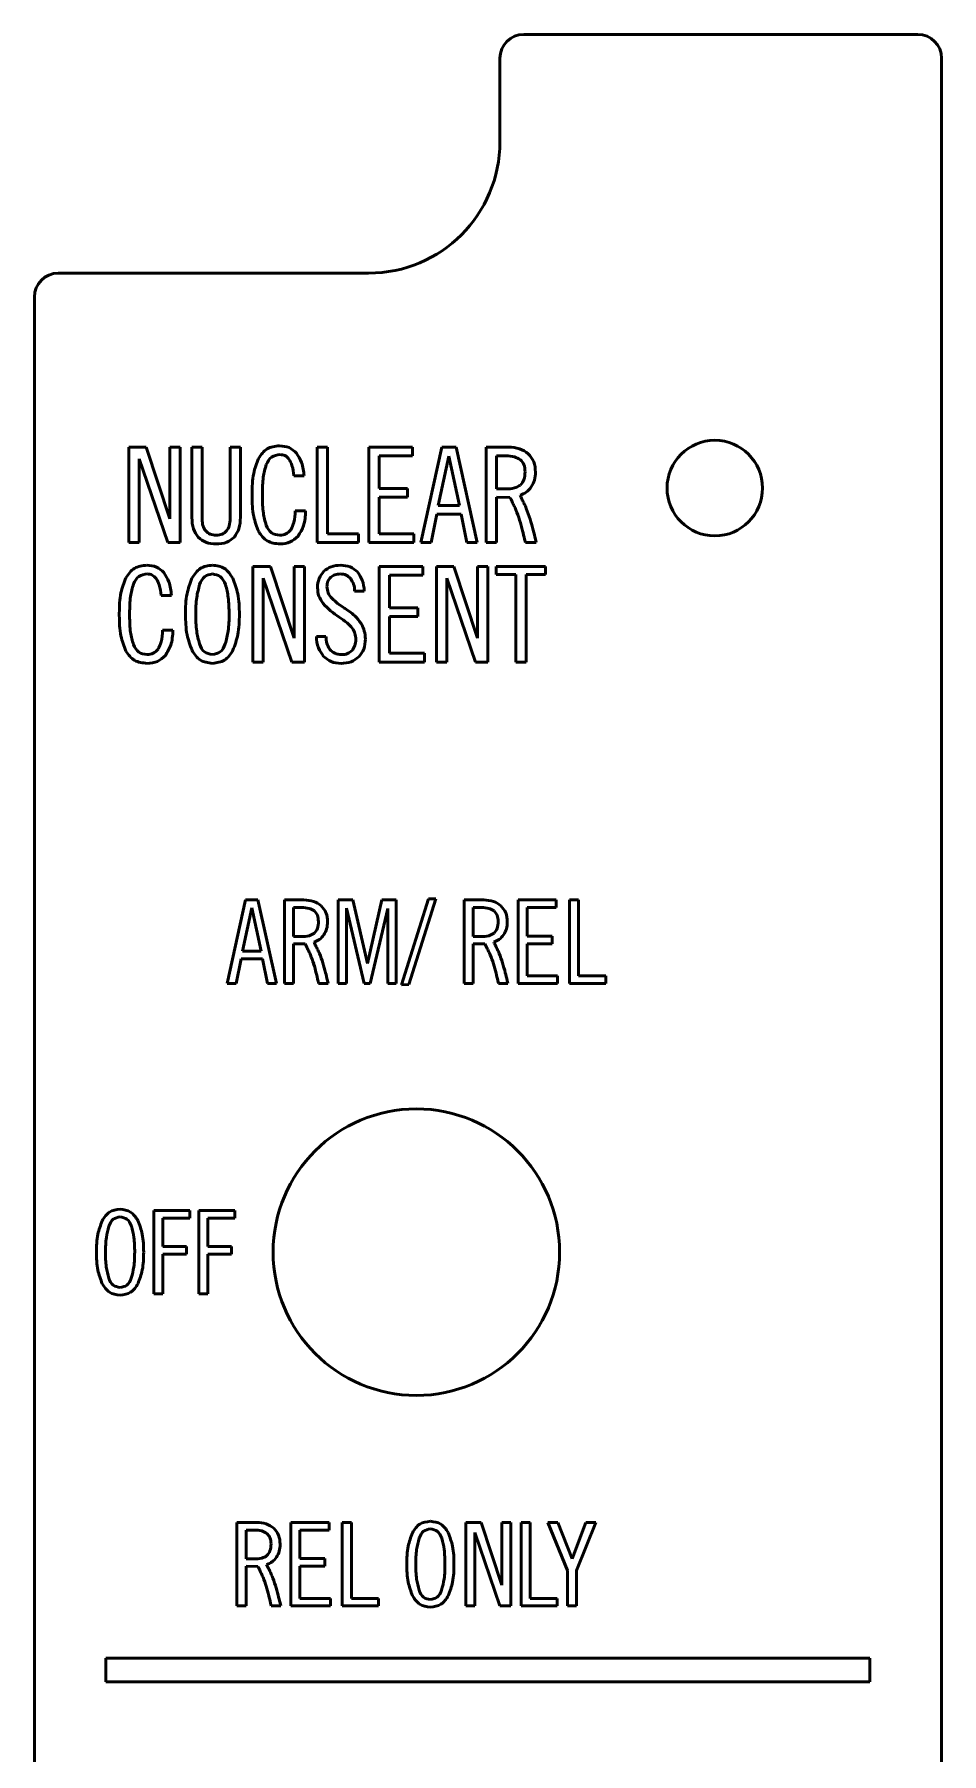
# Model space of a CAD drawing. Header units: millimetres. Extents: x 186 to 224, y 91 to 235.
# Drawn here: x 186.2 to 224.2, y 163.1 to 235.1 of the extents above; entities that cross this region are included whole.
import ezdxf

# ---------------------------------------------------------------- set-up
doc = ezdxf.new("R2010")
doc.units = ezdxf.units.MM
doc.header["$LTSCALE"] = 0.75
doc.layers.add('Visible', color=7, linetype='Continuous', lineweight=50)

msp = doc.modelspace()

# ---------------------------------------------------------------- linework, layer by layer
at = {"layer": 'Visible', "extrusion": (-1e-16, -1, 0)}
for p, q in [((223.171, 235.126), (206.671, 235.126)), ((205.671, 234.126), (205.671, 230.626)), ((224.171, 102.126), (224.171, 234.126)), ((200.171, 225.126), (187.171, 225.126)), ((186.171, 224.126), (186.171, 92.126)), ((190.125, 213.84), (190.125, 217.84)), ((190.125, 217.84), (190.857, 217.84)), ((190.857, 217.84), (191.848, 214.843)), ((191.848, 217.84), (192.281, 217.84)), ((191.848, 214.843), (191.848, 217.84)), ((192.281, 217.84), (192.281, 213.84)), ((192.768, 214.887), (192.768, 217.84)), ((192.768, 217.84), (193.2, 217.84)), ((193.2, 217.84), (193.2, 214.821)), ((194.369, 217.84), (194.801, 217.84)), ((194.369, 214.843), (194.369, 217.84)), ((194.801, 217.84), (194.801, 214.898)), ((198.02, 213.84), (198.02, 217.84)), ((198.02, 217.84), (198.452, 217.84)), ((198.452, 217.84), (198.452, 214.206)), ((200.175, 213.84), (200.175, 217.84)), ((200.175, 217.84), (202.004, 217.84)), ((202.004, 217.474), (200.607, 217.474)), ((200.607, 217.474), (200.607, 216.112)), ((202.004, 217.84), (202.004, 217.474)), ((202.353, 213.84), (203.234, 217.84)), ((203.533, 217.458), (203.084, 215.391)), ((203.234, 217.84), (203.832, 217.84)), ((203.981, 215.391), (203.533, 217.458)), ((203.832, 217.84), (204.718, 213.84)), ((205.095, 213.84), (205.095, 217.84)), ((205.095, 217.84), (206.031, 217.84)), ((205.527, 217.474), (205.527, 216.089)), ((205.926, 217.474), (205.527, 217.474)), ((191.754, 213.84), (190.558, 217.353)), ((190.558, 217.353), (190.558, 213.84)), ((197.472, 216.632), (197.04, 216.632)), ((200.607, 216.112), (201.804, 216.112)), ((201.804, 216.112), (201.804, 215.746)), ((205.527, 216.089), (205.904, 216.089)), ((195.289, 215.79), (195.289, 215.89)), ((195.721, 215.89), (195.721, 215.757)), ((201.804, 215.746), (200.607, 215.746)), ((200.607, 215.746), (200.607, 214.206)), ((203.084, 215.391), (203.981, 215.391)), ((206.092, 215.735), (205.527, 215.74)), ((205.527, 215.74), (205.527, 213.84)), ((206.12, 215.682), (206.092, 215.735)), ((206.513, 215.824), (206.541, 215.768)), ((197.095, 215.17), (197.533, 215.17)), ((203.023, 215.026), (202.785, 213.84)), ((204.042, 215.026), (203.023, 215.026)), ((204.281, 213.84), (204.042, 215.026)), ((190.558, 213.84), (190.125, 213.84)), ((192.281, 213.84), (191.754, 213.84)), ((199.754, 213.84), (198.02, 213.84)), ((198.452, 214.206), (199.754, 214.206)), ((199.754, 214.206), (199.754, 213.84)), ((202.07, 213.84), (200.175, 213.84)), ((200.607, 214.206), (202.07, 214.206)), ((202.07, 214.206), (202.07, 213.84)), ((202.785, 213.84), (202.353, 213.84)), ((204.718, 213.84), (204.281, 213.84)), ((205.527, 213.84), (205.095, 213.84)), ((206.735, 213.84), (206.704, 213.981)), ((207.189, 213.84), (206.735, 213.84)), ((207.156, 213.99), (207.189, 213.84)), ((195.325, 208.84), (195.325, 212.84)), ((195.325, 212.84), (196.056, 212.84)), ((196.056, 212.84), (197.048, 209.843)), ((197.048, 212.84), (197.48, 212.84)), ((197.048, 209.843), (197.048, 212.84)), ((197.48, 212.84), (197.48, 208.84)), ((200.61, 208.84), (200.61, 212.84)), ((200.61, 212.84), (202.439, 212.84)), ((202.439, 212.474), (201.042, 212.474)), ((201.042, 212.474), (201.042, 211.112)), ((202.439, 212.84), (202.439, 212.474)), ((203.015, 208.84), (203.015, 212.84)), ((203.015, 212.84), (203.746, 212.84)), ((203.746, 212.84), (204.738, 209.843)), ((204.738, 212.84), (205.17, 212.84)), ((204.738, 209.843), (204.738, 212.84)), ((205.17, 212.84), (205.17, 208.84)), ((205.519, 212.84), (207.585, 212.84)), ((205.519, 212.502), (205.519, 212.84)), ((206.333, 212.502), (205.519, 212.502)), ((206.333, 208.84), (206.333, 212.502)), ((207.585, 212.502), (206.765, 212.502)), ((206.765, 212.502), (206.765, 208.84)), ((207.585, 212.84), (207.585, 212.502)), ((196.954, 208.84), (195.757, 212.353)), ((195.757, 212.353), (195.757, 208.84)), ((199.99, 211.81), (199.585, 211.81)), ((204.643, 208.84), (203.447, 212.353)), ((203.447, 212.353), (203.447, 208.84)), ((191.912, 211.632), (191.48, 211.632)), ((201.042, 211.112), (202.239, 211.112)), ((202.239, 211.112), (202.239, 210.746)), ((189.729, 210.79), (189.729, 210.89)), ((190.161, 210.89), (190.161, 210.757)), ((202.239, 210.746), (201.042, 210.746)), ((201.042, 210.746), (201.042, 209.206)), ((191.535, 210.17), (191.973, 210.17)), ((197.984, 209.915), (198.383, 209.915)), ((195.757, 208.84), (195.325, 208.84)), ((197.48, 208.84), (196.954, 208.84)), ((202.505, 208.84), (200.61, 208.84)), ((201.042, 209.206), (202.505, 209.206)), ((202.505, 209.206), (202.505, 208.84)), ((203.447, 208.84), (203.015, 208.84)), ((205.17, 208.84), (204.643, 208.84)), ((206.765, 208.84), (206.333, 208.84)), ((194.243, 195.376), (195.014, 198.876)), ((195.014, 198.876), (195.537, 198.876)), ((195.537, 198.876), (196.313, 195.376)), ((196.642, 195.376), (196.642, 198.876)), ((196.642, 198.876), (197.462, 198.876)), ((198.902, 195.376), (198.902, 198.876)), ((198.902, 198.876), (199.503, 198.876)), ((199.503, 198.876), (200.118, 196.209)), ((200.118, 196.209), (200.719, 198.876)), ((200.719, 198.876), (201.32, 198.876)), ((201.32, 198.876), (201.32, 195.376)), ((201.543, 195.327), (202.673, 198.924)), ((202.988, 198.929), (201.859, 195.332)), ((202.673, 198.924), (202.988, 198.929)), ((204.171, 195.376), (204.171, 198.876)), ((204.171, 198.876), (204.99, 198.876)), ((206.43, 195.376), (206.43, 198.876)), ((206.43, 198.876), (208.03, 198.876)), ((208.03, 198.876), (208.03, 198.556)), ((208.582, 195.376), (208.582, 198.876)), ((208.582, 198.876), (208.96, 198.876)), ((208.96, 198.876), (208.96, 195.696)), ((195.275, 198.541), (194.883, 196.733)), ((195.668, 196.733), (195.275, 198.541)), ((197.021, 198.556), (197.021, 197.344)), ((197.37, 198.556), (197.021, 198.556)), ((199.987, 195.376), (199.251, 198.527)), ((199.251, 198.527), (199.251, 195.376)), ((200.971, 198.522), (200.235, 195.376)), ((200.971, 195.376), (200.971, 198.522)), ((204.549, 198.556), (204.549, 197.344)), ((204.898, 198.556), (204.549, 198.556)), ((208.03, 198.556), (206.808, 198.556)), ((206.808, 198.556), (206.808, 197.363)), ((197.021, 197.344), (197.35, 197.344)), ((204.549, 197.344), (204.879, 197.344)), ((206.808, 197.363), (207.855, 197.363)), ((207.855, 197.363), (207.855, 197.043)), ((194.883, 196.733), (195.668, 196.733)), ((197.515, 197.033), (197.021, 197.038)), ((197.021, 197.038), (197.021, 195.376)), ((197.539, 196.987), (197.515, 197.033)), ((197.883, 197.111), (197.908, 197.063)), ((205.043, 197.033), (204.549, 197.038)), ((204.549, 197.038), (204.549, 195.376)), ((205.068, 196.987), (205.043, 197.033)), ((205.412, 197.111), (205.436, 197.063)), ((207.855, 197.043), (206.808, 197.043)), ((206.808, 197.043), (206.808, 195.696)), ((194.829, 196.413), (194.621, 195.376)), ((195.721, 196.413), (194.829, 196.413)), ((195.93, 195.376), (195.721, 196.413)), ((194.621, 195.376), (194.243, 195.376)), ((196.313, 195.376), (195.93, 195.376)), ((197.021, 195.376), (196.642, 195.376)), ((198.077, 195.376), (198.051, 195.499)), ((198.475, 195.376), (198.077, 195.376)), ((198.446, 195.506), (198.475, 195.376)), ((199.251, 195.376), (198.902, 195.376)), ((200.235, 195.376), (199.987, 195.376)), ((201.32, 195.376), (200.971, 195.376)), ((201.859, 195.332), (201.543, 195.327)), ((204.549, 195.376), (204.171, 195.376)), ((205.606, 195.376), (205.579, 195.499)), ((206.003, 195.376), (205.606, 195.376)), ((205.974, 195.506), (206.003, 195.376)), ((208.088, 195.376), (206.43, 195.376)), ((206.808, 195.696), (208.088, 195.696)), ((208.088, 195.696), (208.088, 195.376)), ((210.1, 195.376), (208.582, 195.376)), ((208.96, 195.696), (210.1, 195.696)), ((210.1, 195.696), (210.1, 195.376)), ((191.177, 185.876), (192.684, 185.876)), ((191.177, 182.376), (191.177, 185.876)), ((192.684, 185.876), (192.684, 185.556)), ((193.063, 185.876), (194.57, 185.876)), ((193.063, 182.376), (193.063, 185.876)), ((194.57, 185.876), (194.57, 185.556)), ((192.684, 185.556), (191.555, 185.556)), ((191.555, 185.556), (191.555, 184.363)), ((194.57, 185.556), (193.441, 185.556)), ((193.441, 185.556), (193.441, 184.363)), ((191.555, 184.363), (192.539, 184.363)), ((192.539, 184.363), (192.544, 184.043)), ((193.441, 184.363), (194.425, 184.363)), ((194.425, 184.363), (194.43, 184.043)), ((192.544, 184.043), (191.555, 184.043)), ((191.555, 184.043), (191.555, 182.376)), ((194.43, 184.043), (193.441, 184.043)), ((193.441, 184.043), (193.441, 182.376)), ((191.555, 182.376), (191.177, 182.376)), ((193.441, 182.376), (193.063, 182.376)), ((194.657, 169.308), (194.657, 172.808)), ((194.657, 172.808), (195.477, 172.808)), ((196.916, 169.308), (196.916, 172.808)), ((196.916, 172.808), (198.516, 172.808)), ((198.516, 172.808), (198.516, 172.488)), ((199.069, 169.308), (199.069, 172.808)), ((199.069, 172.808), (199.447, 172.808)), ((199.447, 172.808), (199.447, 169.628)), ((204.241, 169.308), (204.241, 172.808)), ((204.241, 172.808), (204.881, 172.808)), ((204.881, 172.808), (205.749, 170.185)), ((205.749, 172.808), (206.127, 172.808)), ((205.749, 170.185), (205.749, 172.808)), ((206.127, 172.808), (206.127, 169.308)), ((206.554, 169.308), (206.554, 172.808)), ((206.554, 172.808), (206.932, 172.808)), ((206.932, 172.808), (206.932, 169.628)), ((208.497, 170.791), (207.678, 172.808)), ((207.678, 172.808), (208.09, 172.808)), ((208.09, 172.808), (208.691, 171.276)), ((208.691, 171.276), (209.273, 172.808)), ((209.685, 172.808), (208.876, 170.791)), ((209.273, 172.808), (209.685, 172.808)), ((195.036, 172.488), (195.036, 171.276)), ((195.385, 172.488), (195.036, 172.488)), ((198.516, 172.488), (197.295, 172.488)), ((197.295, 172.488), (197.295, 171.296)), ((205.666, 169.308), (204.619, 172.381)), ((204.619, 172.381), (204.619, 169.308)), ((195.036, 171.276), (195.365, 171.276)), ((195.53, 170.966), (195.036, 170.971)), ((195.036, 170.971), (195.036, 169.308)), ((195.554, 170.92), (195.53, 170.966)), ((195.898, 171.043), (195.923, 170.995)), ((197.295, 171.296), (198.342, 171.296)), ((198.342, 170.976), (197.295, 170.976)), ((197.295, 170.976), (197.295, 169.628)), ((198.342, 171.296), (198.342, 170.976)), ((208.497, 169.308), (208.497, 170.791)), ((208.876, 170.791), (208.876, 169.308)), ((195.036, 169.308), (194.657, 169.308)), ((196.092, 169.308), (196.066, 169.432)), ((196.49, 169.308), (196.092, 169.308)), ((196.461, 169.439), (196.49, 169.308)), ((198.574, 169.308), (196.916, 169.308)), ((197.295, 169.628), (198.574, 169.628)), ((198.574, 169.628), (198.574, 169.308)), ((200.586, 169.308), (199.069, 169.308)), ((199.447, 169.628), (200.586, 169.628)), ((200.586, 169.628), (200.586, 169.308)), ((204.619, 169.308), (204.241, 169.308)), ((206.127, 169.308), (205.666, 169.308)), ((208.071, 169.308), (206.554, 169.308)), ((206.932, 169.628), (208.071, 169.628)), ((208.071, 169.628), (208.071, 169.308)), ((208.876, 169.308), (208.497, 169.308)), ((189.171, 166.126), (189.171, 167.126)), ((189.171, 167.126), (221.171, 167.126)), ((221.171, 167.126), (221.171, 166.126)), ((221.171, 166.126), (189.171, 166.126))]:
    msp.add_line(p, q, dxfattribs=at)
at = {"layer": 'Visible', "extrusion": (0, 0, -1)}
for centre, radius in [((-214.671, 216.126), 2), ((-202.171, 184.126), 6)]:
    msp.add_circle(centre, radius, dxfattribs=at)
for centre, radius, start, end in [((-206.671, 234.126), 1, 0, 90), ((-223.171, 234.126), 1, 90, 180), ((-200.171, 230.626), 5.5, 180, 270), ((-187.171, 224.126), 1, 0, 90)]:
    msp.add_arc(centre, radius, start, end, dxfattribs=at)
at = {"layer": 'Visible'}
for centre, radius, start, end in [((203.473, 214.306), 2.983, 24.68352, 27.46771), ((216.37, 220.291), 11.235, 204.94924, 205.9034), ((202.652, 213.623), 4.018, 23.33011, 25.98171), ((196.589, 210.81), 11.119, 25.70635, 26.4852), ((204.207, 214.238), 2.769, 22.00383, 26.08478), ((202.523, 213.599), 4.146, 16.57278, 22.92144), ((197.296, 211.985), 9.617, 14.13635, 16.91153), ((202.011, 213.317), 5.149, 17.04585, 22.35154), ((198.245, 212.105), 9.105, 14.32443, 17.3871), ((195.513, 211.523), 11.459, 12.38712, 14.19471), ((194.158, 211.057), 13.324, 12.71376, 14.34328), ((191.588, 211.239), 2.718, 6.50117, 18.05303), ((188.623, 210.881), 5.704, 359.58747, 6.69752), ((200.512, 213.253), 2.979, 221.09838, 238.09007), ((200.463, 213.299), 2.559, 224.50891, 238.48982), ((197.175, 208), 3.244, 49.78016, 57.09372), ((198.369, 209.394), 1.409, 37.57375, 50.26452), ((195.223, 195.783), 2.611, 24.68353, 27.4673), ((206.49, 201.011), 9.81, 204.94874, 205.90492), ((194.504, 195.185), 3.516, 23.33042, 25.98146), ((194.393, 195.165), 3.627, 16.5721, 22.92157), ((189.173, 192.711), 9.759, 25.70713, 26.48361), ((195.864, 195.723), 2.424, 22.00455, 26.08398), ((193.944, 194.918), 4.505, 17.04578, 22.35146), ((202.752, 195.784), 2.61, 24.68379, 27.46825), ((214.014, 201.01), 9.806, 204.94845, 205.90502), ((202.032, 195.185), 3.517, 23.33038, 25.98074), ((201.921, 195.165), 3.627, 16.57226, 22.92141), ((196.712, 192.716), 9.747, 25.70666, 26.48407), ((203.392, 195.723), 2.424, 22.00499, 26.08336), ((201.473, 194.918), 4.505, 17.04556, 22.35153), ((189.82, 193.752), 8.413, 14.13628, 16.91194), ((190.65, 193.858), 7.966, 14.32424, 17.38736), ((197.351, 193.753), 8.41, 14.13602, 16.91277), ((198.18, 193.858), 7.964, 14.32393, 17.38767), ((188.258, 193.348), 10.026, 12.38698, 14.19459), ((187.087, 192.944), 11.644, 12.71255, 14.34408), ((195.785, 193.348), 10.028, 12.38682, 14.19413), ((194.621, 192.945), 11.639, 12.71215, 14.34448), ((187.975, 184.474), 2.379, 6.50125, 18.05295), ((185.381, 184.162), 4.991, 359.58753, 6.69747), ((200.971, 171.407), 2.379, 6.50126, 18.05294), ((198.377, 171.094), 4.991, 359.58753, 6.69746), ((193.238, 169.716), 2.61, 24.6832, 27.4674), ((204.505, 174.944), 9.81, 204.94884, 205.905), ((192.519, 169.118), 3.517, 23.33046, 25.98133), ((187.183, 166.641), 9.764, 25.70745, 26.48351), ((193.879, 169.655), 2.424, 22.00445, 26.08392), ((192.407, 169.098), 3.627, 16.5721, 22.92157), ((187.835, 167.685), 8.413, 14.13628, 16.91194), ((191.959, 168.85), 4.506, 17.04595, 22.35135), ((188.665, 167.79), 7.966, 14.32424, 17.38736), ((186.275, 167.281), 10.023, 12.38676, 14.19484), ((185.102, 166.876), 11.644, 12.71255, 14.34408)]:
    msp.add_arc(centre, radius, start, end, dxfattribs=at)
for points, knots in [([(195.56, 217.369), (195.667, 217.523), (195.881, 217.831), (196.254, 217.874), (196.441, 217.896)], [-0.107187, -0.107187, -0.107187, -0.107187, -0.0538484, 0, 0, 0, 0]), ([(196.463, 217.53), (196.332, 217.511), (196.065, 217.473), (195.944, 217.232), (195.882, 217.109)], [-0.07604363, -0.07604363, -0.07604363, -0.07604363, -0.03865854, 0, 0, 0, 0]), ([(196.441, 217.896), (196.58, 217.884), (196.852, 217.862), (197.053, 217.68), (197.15, 217.591)], [-0.07914338, -0.07914338, -0.07914338, -0.07914338, -0.03853329, 0, 0, 0, 0]), ([(196.835, 217.342), (196.782, 217.396), (196.68, 217.503), (196.534, 217.521), (196.463, 217.53)], [-0.04275945, -0.04275945, -0.04275945, -0.04275945, -0.02062785, 0, 0, 0, 0]), ([(197.15, 217.591), (197.231, 217.464), (197.416, 217.172), (197.451, 216.827), (197.472, 216.632)], [-0.1022935, -0.1022935, -0.1022935, -0.1022935, -0.0576692, 0, 0, 0, 0]), ([(206.53, 217.314), (206.447, 217.361), (206.261, 217.466), (206.046, 217.471), (205.926, 217.474)], [-0.06333582, -0.06333582, -0.06333582, -0.06333582, -0.03527102, 0, 0, 0, 0]), ([(206.031, 217.84), (206.191, 217.832), (206.493, 217.815), (206.74, 217.644), (206.857, 217.563)], [-0.08860734, -0.08860734, -0.08860734, -0.08860734, -0.04169439, 0, 0, 0, 0]), ([(206.857, 217.563), (206.946, 217.457), (207.132, 217.235), (207.151, 216.945), (207.161, 216.793)], [-0.084742, -0.084742, -0.084742, -0.084742, -0.04428886, 0, 0, 0, 0]), ([(195.289, 215.89), (195.293, 216.177), (195.301, 216.686), (195.482, 217.161), (195.56, 217.369)], [-0.1514006, -0.1514006, -0.1514006, -0.1514006, -0.0662267, 0, 0, 0, 0]), ([(195.882, 217.109), (195.835, 216.936), (195.727, 216.538), (195.723, 216.124), (195.721, 215.89)], [-0.123375, -0.123375, -0.123375, -0.123375, -0.0699216, 0, 0, 0, 0]), ([(197.04, 216.632), (197.024, 216.782), (196.998, 217.031), (196.882, 217.253), (196.835, 217.342)], [-0.0744037, -0.0744037, -0.0744037, -0.0744037, -0.02993004, 0, 0, 0, 0]), ([(206.724, 216.81), (206.719, 216.914), (206.71, 217.104), (206.586, 217.248), (206.53, 217.314)], [-0.05541698, -0.05541698, -0.05541698, -0.05541698, -0.02524661, 0, 0, 0, 0]), ([(206.53, 216.25), (206.586, 216.321), (206.715, 216.484), (206.72, 216.693), (206.724, 216.81)], [-0.06062614, -0.06062614, -0.06062614, -0.06062614, -0.03400384, 0, 0, 0, 0]), ([(207.161, 216.793), (207.155, 216.679), (207.143, 216.458), (207.036, 216.265), (206.984, 216.173)], [-0.06528771, -0.06528771, -0.06528771, -0.06528771, -0.03147793, 0, 0, 0, 0]), ([(205.904, 216.089), (206.031, 216.091), (206.254, 216.095), (206.447, 216.203), (206.53, 216.25)], [-0.06553835, -0.06553835, -0.06553835, -0.06553835, -0.0280648, 0, 0, 0, 0]), ([(206.984, 216.173), (206.92, 216.093), (206.792, 215.937), (206.605, 215.861), (206.513, 215.824)], [-0.05946838, -0.05946838, -0.05946838, -0.05946838, -0.02929803, 0, 0, 0, 0]), ([(195.566, 214.3), (195.485, 214.51), (195.302, 214.988), (195.294, 215.502), (195.289, 215.79)], [-0.1526193, -0.1526193, -0.1526193, -0.1526193, -0.0857372, 0, 0, 0, 0]), ([(195.721, 215.757), (195.723, 215.529), (195.728, 215.127), (195.835, 214.739), (195.882, 214.571)], [-0.1200908, -0.1200908, -0.1200908, -0.1200908, -0.052105, 0, 0, 0, 0]), ([(206.607, 215.632), (206.621, 215.604), (206.65, 215.545), (206.678, 215.486), (206.693, 215.455)], [-0.01969873, -0.01969873, -0.01969873, -0.01969873, -0.0103139, 0, 0, 0, 0]), ([(193.034, 214.067), (192.957, 214.179), (192.787, 214.424), (192.775, 214.724), (192.768, 214.887)], [-0.08779205, -0.08779205, -0.08779205, -0.08779205, -0.04783267, 0, 0, 0, 0]), ([(193.2, 214.821), (193.204, 214.723), (193.21, 214.545), (193.306, 214.395), (193.35, 214.328)], [-0.05237177, -0.05237177, -0.05237177, -0.05237177, -0.02373318, 0, 0, 0, 0]), ([(194.22, 214.328), (194.263, 214.399), (194.359, 214.557), (194.366, 214.742), (194.369, 214.843)], [-0.05445261, -0.05445261, -0.05445261, -0.05445261, -0.02973745, 0, 0, 0, 0]), ([(194.801, 214.898), (194.795, 214.735), (194.784, 214.436), (194.621, 214.186), (194.547, 214.073)], [-0.08784768, -0.08784768, -0.08784768, -0.08784768, -0.03991543, 0, 0, 0, 0]), ([(195.882, 214.571), (195.942, 214.449), (196.061, 214.209), (196.324, 214.17), (196.452, 214.15)], [-0.07508786, -0.07508786, -0.07508786, -0.07508786, -0.03658845, 0, 0, 0, 0]), ([(196.912, 214.378), (196.963, 214.479), (197.086, 214.727), (197.092, 215.005), (197.095, 215.17)], [-0.08218121, -0.08218121, -0.08218121, -0.08218121, -0.04860886, 0, 0, 0, 0]), ([(197.533, 215.17), (197.521, 214.954), (197.501, 214.575), (197.302, 214.255), (197.217, 214.117)], [-0.1114526, -0.1114526, -0.1114526, -0.1114526, -0.0478906, 0, 0, 0, 0]), ([(193.788, 213.785), (193.635, 213.792), (193.353, 213.807), (193.135, 213.985), (193.034, 214.067)], [-0.08236386, -0.08236386, -0.08236386, -0.08236386, -0.03803017, 0, 0, 0, 0]), ([(193.35, 214.328), (193.408, 214.276), (193.533, 214.166), (193.699, 214.156), (193.788, 214.15)], [-0.04844933, -0.04844933, -0.04844933, -0.04844933, -0.02573087, 0, 0, 0, 0]), ([(193.788, 214.15), (193.876, 214.156), (194.041, 214.165), (194.163, 214.276), (194.22, 214.328)], [-0.04797731, -0.04797731, -0.04797731, -0.04797731, -0.02238288, 0, 0, 0, 0]), ([(194.547, 214.073), (194.446, 213.989), (194.227, 213.807), (193.941, 213.793), (193.788, 213.785)], [-0.08314364, -0.08314364, -0.08314364, -0.08314364, -0.044766, 0, 0, 0, 0]), ([(196.463, 213.785), (196.271, 213.804), (195.893, 213.842), (195.673, 214.15), (195.566, 214.3)], [-0.1080827, -0.1080827, -0.1080827, -0.1080827, -0.052821, 0, 0, 0, 0]), ([(196.452, 214.15), (196.542, 214.16), (196.723, 214.18), (196.849, 214.311), (196.912, 214.378)], [-0.05279231, -0.05279231, -0.05279231, -0.05279231, -0.02654727, 0, 0, 0, 0]), ([(197.217, 214.117), (197.111, 214.02), (196.898, 213.824), (196.609, 213.798), (196.463, 213.785)], [-0.08441901, -0.08441901, -0.08441901, -0.08441901, -0.04264575, 0, 0, 0, 0]), ([(190.001, 212.369), (190.107, 212.523), (190.321, 212.831), (190.694, 212.874), (190.882, 212.896)], [-0.107187, -0.107187, -0.107187, -0.107187, -0.0538484, 0, 0, 0, 0]), ([(190.904, 212.53), (190.773, 212.511), (190.506, 212.473), (190.384, 212.232), (190.322, 212.109)], [-0.07604363, -0.07604363, -0.07604363, -0.07604363, -0.03865854, 0, 0, 0, 0]), ([(190.882, 212.896), (191.021, 212.884), (191.292, 212.862), (191.493, 212.68), (191.591, 212.591)], [-0.07914336, -0.07914336, -0.07914336, -0.07914336, -0.03853329, 0, 0, 0, 0]), ([(191.275, 212.342), (191.222, 212.396), (191.12, 212.503), (190.974, 212.521), (190.904, 212.53)], [-0.04275947, -0.04275947, -0.04275947, -0.04275947, -0.02062783, 0, 0, 0, 0]), ([(191.591, 212.591), (191.671, 212.464), (191.856, 212.172), (191.892, 211.827), (191.912, 211.632)], [-0.1022935, -0.1022935, -0.1022935, -0.1022935, -0.0576692, 0, 0, 0, 0]), ([(192.771, 212.347), (192.873, 212.507), (193.075, 212.823), (193.446, 212.872), (193.63, 212.896)], [-0.1066855, -0.1066855, -0.1066855, -0.1066855, -0.052648, 0, 0, 0, 0]), ([(193.63, 212.53), (193.51, 212.506), (193.253, 212.456), (193.148, 212.212), (193.092, 212.081)], [-0.07419985, -0.07419985, -0.07419985, -0.07419985, -0.03977215, 0, 0, 0, 0]), ([(193.63, 212.896), (193.81, 212.871), (194.177, 212.822), (194.38, 212.511), (194.483, 212.353)], [-0.1057557, -0.1057557, -0.1057557, -0.1057557, -0.0538124, 0, 0, 0, 0]), ([(194.173, 212.081), (194.115, 212.212), (194.008, 212.455), (193.749, 212.506), (193.63, 212.53)], [-0.07455377, -0.07455377, -0.07455377, -0.07455377, -0.03455869, 0, 0, 0, 0]), ([(198.029, 211.954), (198.038, 212.087), (198.056, 212.345), (198.218, 212.544), (198.296, 212.641)], [-0.07534739, -0.07534739, -0.07534739, -0.07534739, -0.03626536, 0, 0, 0, 0]), ([(198.296, 212.641), (198.394, 212.715), (198.603, 212.873), (198.865, 212.888), (199.004, 212.896)], [-0.0767046, -0.0767046, -0.0767046, -0.0767046, -0.04062138, 0, 0, 0, 0]), ([(198.987, 212.53), (198.909, 212.525), (198.761, 212.517), (198.64, 212.432), (198.583, 212.391)], [-0.04350746, -0.04350746, -0.04350746, -0.04350746, -0.02066725, 0, 0, 0, 0]), ([(199.419, 212.33), (199.36, 212.389), (199.24, 212.507), (199.072, 212.522), (198.987, 212.53)], [-0.04893497, -0.04893497, -0.04893497, -0.04893497, -0.02488147, 0, 0, 0, 0]), ([(199.004, 212.896), (199.14, 212.886), (199.404, 212.866), (199.605, 212.695), (199.702, 212.613)], [-0.07707958, -0.07707958, -0.07707958, -0.07707958, -0.03711517, 0, 0, 0, 0]), ([(199.702, 212.613), (199.78, 212.5), (199.948, 212.259), (199.975, 211.966), (199.99, 211.81)], [-0.08664384, -0.08664384, -0.08664384, -0.08664384, -0.04604698, 0, 0, 0, 0]), ([(189.729, 210.89), (189.734, 211.177), (189.742, 211.686), (189.922, 212.161), (190.001, 212.369)], [-0.1514006, -0.1514006, -0.1514006, -0.1514006, -0.0662267, 0, 0, 0, 0]), ([(190.322, 212.109), (190.276, 211.936), (190.168, 211.538), (190.164, 211.124), (190.161, 210.89)], [-0.123375, -0.123375, -0.123375, -0.123375, -0.0699216, 0, 0, 0, 0]), ([(191.48, 211.632), (191.465, 211.782), (191.439, 212.031), (191.322, 212.253), (191.275, 212.342)], [-0.0744037, -0.0744037, -0.0744037, -0.0744037, -0.02993004, 0, 0, 0, 0]), ([(192.499, 210.84), (192.504, 211.131), (192.512, 211.649), (192.692, 212.134), (192.771, 212.347)], [-0.1540946, -0.1540946, -0.1540946, -0.1540946, -0.0676781, 0, 0, 0, 0]), ([(193.092, 212.081), (193.046, 211.903), (192.939, 211.497), (192.934, 211.076), (192.932, 210.84)], [-0.1255487, -0.1255487, -0.1255487, -0.1255487, -0.0704747, 0, 0, 0, 0]), ([(194.483, 212.353), (194.563, 212.136), (194.745, 211.65), (194.754, 211.129), (194.76, 210.84)], [-0.1547411, -0.1547411, -0.1547411, -0.1547411, -0.0860133, 0, 0, 0, 0]), ([(198.267, 211.294), (198.197, 211.394), (198.059, 211.592), (198.039, 211.833), (198.029, 211.954)], [-0.07122603, -0.07122603, -0.07122603, -0.07122603, -0.03554409, 0, 0, 0, 0]), ([(198.583, 212.391), (198.537, 212.339), (198.442, 212.227), (198.432, 212.081), (198.427, 212.004)], [-0.04278535, -0.04278535, -0.04278535, -0.04278535, -0.02249743, 0, 0, 0, 0]), ([(198.427, 212.004), (198.437, 211.91), (198.455, 211.722), (198.577, 211.578), (198.638, 211.505)], [-0.05527169, -0.05527169, -0.05527169, -0.05527169, -0.02789126, 0, 0, 0, 0]), ([(199.585, 211.81), (199.579, 211.909), (199.567, 212.097), (199.466, 212.256), (199.419, 212.33)], [-0.05544421, -0.05544421, -0.05544421, -0.05544421, -0.0260226, 0, 0, 0, 0]), ([(199.125, 211.117), (199.288, 211.011), (199.568, 210.83), (199.772, 210.567), (199.857, 210.458)], [-0.09905908, -0.09905908, -0.09905908, -0.09905908, -0.04135804, 0, 0, 0, 0]), ([(190.006, 209.3), (189.926, 209.51), (189.742, 209.988), (189.734, 210.502), (189.729, 210.79)], [-0.1526193, -0.1526193, -0.1526193, -0.1526193, -0.0857372, 0, 0, 0, 0]), ([(190.161, 210.757), (190.164, 210.529), (190.168, 210.127), (190.276, 209.739), (190.322, 209.571)], [-0.1200908, -0.1200908, -0.1200908, -0.1200908, -0.052105, 0, 0, 0, 0]), ([(192.776, 209.328), (192.696, 209.544), (192.515, 210.031), (192.505, 210.551), (192.499, 210.84)], [-0.1547411, -0.1547411, -0.1547411, -0.1547411, -0.0860133, 0, 0, 0, 0]), ([(192.932, 210.84), (192.934, 210.602), (192.938, 210.182), (193.042, 209.776), (193.087, 209.599)], [-0.1254633, -0.1254633, -0.1254633, -0.1254633, -0.0544432, 0, 0, 0, 0]), ([(194.167, 209.599), (194.214, 209.777), (194.32, 210.184), (194.325, 210.604), (194.328, 210.84)], [-0.1255487, -0.1255487, -0.1255487, -0.1255487, -0.0704747, 0, 0, 0, 0]), ([(194.76, 210.84), (194.754, 210.552), (194.745, 210.034), (194.567, 209.549), (194.488, 209.333)], [-0.1540592, -0.1540592, -0.1540592, -0.1540592, -0.0684711, 0, 0, 0, 0]), ([(199.635, 209.787), (199.629, 209.871), (199.616, 210.038), (199.529, 210.181), (199.486, 210.253)], [-0.04950054, -0.04950054, -0.04950054, -0.04950054, -0.02483862, 0, 0, 0, 0]), ([(199.857, 210.458), (199.908, 210.354), (200.011, 210.147), (200.026, 209.918), (200.034, 209.804)], [-0.06832933, -0.06832933, -0.06832933, -0.06832933, -0.0338098, 0, 0, 0, 0]), ([(190.322, 209.571), (190.383, 209.449), (190.501, 209.209), (190.765, 209.17), (190.893, 209.15)], [-0.07508786, -0.07508786, -0.07508786, -0.07508786, -0.03658844, 0, 0, 0, 0]), ([(191.353, 209.378), (191.403, 209.479), (191.526, 209.727), (191.532, 210.005), (191.535, 210.17)], [-0.0821812, -0.0821812, -0.0821812, -0.0821812, -0.04860886, 0, 0, 0, 0]), ([(191.973, 210.17), (191.962, 209.954), (191.941, 209.575), (191.743, 209.255), (191.657, 209.117)], [-0.1114526, -0.1114526, -0.1114526, -0.1114526, -0.0478906, 0, 0, 0, 0]), ([(193.087, 209.599), (193.143, 209.468), (193.249, 209.224), (193.509, 209.174), (193.63, 209.15)], [-0.07466692, -0.07466692, -0.07466692, -0.07466692, -0.03482079, 0, 0, 0, 0]), ([(193.63, 209.15), (193.748, 209.174), (194.004, 209.226), (194.11, 209.468), (194.167, 209.599)], [-0.07408635, -0.07408635, -0.07408635, -0.07408635, -0.03992045, 0, 0, 0, 0]), ([(198.283, 209.078), (198.2, 209.192), (198.019, 209.44), (197.996, 209.748), (197.984, 209.915)], [-0.09045055, -0.09045055, -0.09045055, -0.09045055, -0.04904711, 0, 0, 0, 0]), ([(198.383, 209.915), (198.389, 209.815), (198.4, 209.621), (198.497, 209.453), (198.544, 209.372)], [-0.05732642, -0.05732642, -0.05732642, -0.05732642, -0.02769012, 0, 0, 0, 0]), ([(199.475, 209.322), (199.521, 209.388), (199.62, 209.527), (199.63, 209.698), (199.635, 209.787)], [-0.05012468, -0.05012468, -0.05012468, -0.05012468, -0.02634674, 0, 0, 0, 0]), ([(200.034, 209.804), (200.026, 209.657), (200.01, 209.379), (199.84, 209.159), (199.761, 209.056)], [-0.08130791, -0.08130791, -0.08130791, -0.08130791, -0.03824072, 0, 0, 0, 0]), ([(190.904, 208.785), (190.711, 208.804), (190.334, 208.842), (190.114, 209.15), (190.006, 209.3)], [-0.1080827, -0.1080827, -0.1080827, -0.1080827, -0.0528209, 0, 0, 0, 0]), ([(190.893, 209.15), (190.983, 209.16), (191.164, 209.18), (191.289, 209.311), (191.353, 209.378)], [-0.05279231, -0.05279231, -0.05279231, -0.05279231, -0.02654733, 0, 0, 0, 0]), ([(191.657, 209.117), (191.552, 209.02), (191.338, 208.824), (191.05, 208.798), (190.904, 208.785)], [-0.084419, -0.084419, -0.084419, -0.084419, -0.04264579, 0, 0, 0, 0]), ([(193.63, 208.785), (193.447, 208.808), (193.078, 208.855), (192.878, 209.169), (192.776, 209.328)], [-0.1059301, -0.1059301, -0.1059301, -0.1059301, -0.0534518, 0, 0, 0, 0]), ([(194.488, 209.333), (194.385, 209.173), (194.182, 208.859), (193.812, 208.809), (193.63, 208.785)], [-0.1065982, -0.1065982, -0.1065982, -0.1065982, -0.0523806, 0, 0, 0, 0]), ([(199.015, 208.785), (198.872, 208.795), (198.597, 208.816), (198.385, 208.993), (198.283, 209.078)], [-0.08060439, -0.08060439, -0.08060439, -0.08060439, -0.03895517, 0, 0, 0, 0]), ([(198.544, 209.372), (198.609, 209.307), (198.746, 209.171), (198.94, 209.157), (199.042, 209.15)], [-0.0562146, -0.0562146, -0.0562146, -0.0562146, -0.02960886, 0, 0, 0, 0]), ([(199.761, 209.056), (199.657, 208.977), (199.437, 208.81), (199.161, 208.793), (199.015, 208.785)], [-0.08099406, -0.08099406, -0.08099406, -0.08099406, -0.04273421, 0, 0, 0, 0]), ([(199.042, 209.15), (199.128, 209.156), (199.291, 209.167), (199.416, 209.272), (199.475, 209.322)], [-0.04761632, -0.04761632, -0.04761632, -0.04761632, -0.0225915, 0, 0, 0, 0]), ([(197.462, 198.876), (197.602, 198.868), (197.865, 198.854), (198.082, 198.704), (198.184, 198.633)], [-0.07753131, -0.07753131, -0.07753131, -0.07753131, -0.03648255, 0, 0, 0, 0]), ([(204.99, 198.876), (205.13, 198.868), (205.394, 198.854), (205.61, 198.704), (205.712, 198.633)], [-0.07753147, -0.07753147, -0.07753147, -0.07753147, -0.03648265, 0, 0, 0, 0]), ([(197.898, 198.415), (197.826, 198.456), (197.663, 198.548), (197.474, 198.553), (197.37, 198.556)], [-0.05541881, -0.05541881, -0.05541881, -0.05541881, -0.03086215, 0, 0, 0, 0]), ([(198.068, 197.974), (198.064, 198.065), (198.056, 198.232), (197.947, 198.358), (197.898, 198.415)], [-0.04848981, -0.04848981, -0.04848981, -0.04848981, -0.0220907, 0, 0, 0, 0]), ([(198.184, 198.633), (198.262, 198.54), (198.425, 198.346), (198.442, 198.092), (198.451, 197.959)], [-0.07414928, -0.07414928, -0.07414928, -0.07414928, -0.03875277, 0, 0, 0, 0]), ([(205.426, 198.415), (205.354, 198.456), (205.191, 198.548), (205.003, 198.553), (204.898, 198.556)], [-0.05541876, -0.05541876, -0.05541876, -0.05541876, -0.03086212, 0, 0, 0, 0]), ([(205.596, 197.974), (205.592, 198.065), (205.584, 198.232), (205.476, 198.358), (205.426, 198.415)], [-0.04848985, -0.04848985, -0.04848985, -0.04848985, -0.02209074, 0, 0, 0, 0]), ([(205.712, 198.633), (205.79, 198.54), (205.953, 198.346), (205.97, 198.092), (205.979, 197.959)], [-0.0741492, -0.0741492, -0.0741492, -0.0741492, -0.03875276, 0, 0, 0, 0]), ([(197.35, 197.344), (197.462, 197.345), (197.657, 197.348), (197.826, 197.444), (197.898, 197.484)], [-0.05734601, -0.05734601, -0.05734601, -0.05734601, -0.02455671, 0, 0, 0, 0]), ([(198.296, 197.416), (198.239, 197.347), (198.128, 197.21), (197.964, 197.144), (197.883, 197.111)], [-0.05203496, -0.05203496, -0.05203496, -0.05203496, -0.02563589, 0, 0, 0, 0]), ([(197.898, 197.484), (197.947, 197.547), (198.06, 197.689), (198.065, 197.872), (198.068, 197.974)], [-0.05304789, -0.05304789, -0.05304789, -0.05304789, -0.02975333, 0, 0, 0, 0]), ([(198.451, 197.959), (198.445, 197.859), (198.435, 197.666), (198.341, 197.498), (198.296, 197.416)], [-0.05712672, -0.05712672, -0.05712672, -0.05712672, -0.0275432, 0, 0, 0, 0]), ([(204.879, 197.344), (204.99, 197.345), (205.185, 197.348), (205.354, 197.444), (205.426, 197.484)], [-0.05734595, -0.05734595, -0.05734595, -0.05734595, -0.02455665, 0, 0, 0, 0]), ([(205.824, 197.416), (205.767, 197.347), (205.656, 197.21), (205.492, 197.144), (205.412, 197.111)], [-0.05203491, -0.05203491, -0.05203491, -0.05203491, -0.02563586, 0, 0, 0, 0]), ([(205.426, 197.484), (205.476, 197.547), (205.588, 197.689), (205.593, 197.872), (205.596, 197.974)], [-0.05304792, -0.05304792, -0.05304792, -0.05304792, -0.02975334, 0, 0, 0, 0]), ([(205.979, 197.959), (205.974, 197.859), (205.963, 197.666), (205.869, 197.498), (205.824, 197.416)], [-0.05712672, -0.05712672, -0.05712672, -0.05712672, -0.0275432, 0, 0, 0, 0]), ([(197.966, 196.944), (197.978, 196.919), (198.003, 196.867), (198.028, 196.816), (198.041, 196.789)], [-0.01723643, -0.01723643, -0.01723643, -0.01723643, -0.00902468, 0, 0, 0, 0]), ([(205.494, 196.944), (205.506, 196.919), (205.531, 196.867), (205.556, 196.816), (205.569, 196.789)], [-0.0172365, -0.0172365, -0.0172365, -0.0172365, -0.00902472, 0, 0, 0, 0]), ([(189.01, 185.444), (189.099, 185.584), (189.276, 185.86), (189.601, 185.903), (189.761, 185.924)], [-0.09334987, -0.09334987, -0.09334987, -0.09334987, -0.046067, 0, 0, 0, 0]), ([(189.761, 185.924), (189.919, 185.903), (190.24, 185.86), (190.418, 185.588), (190.508, 185.449)], [-0.09253621, -0.09253621, -0.09253621, -0.09253621, -0.04708584, 0, 0, 0, 0]), ([(188.772, 184.126), (188.776, 184.38), (188.784, 184.833), (188.941, 185.258), (189.01, 185.444)], [-0.1348327, -0.1348327, -0.1348327, -0.1348327, -0.0592183, 0, 0, 0, 0]), ([(189.291, 185.211), (189.25, 185.056), (189.157, 184.7), (189.153, 184.332), (189.15, 184.126)], [-0.1098551, -0.1098551, -0.1098551, -0.1098551, -0.0616653, 0, 0, 0, 0]), ([(189.761, 185.604), (189.657, 185.584), (189.431, 185.539), (189.34, 185.326), (189.291, 185.211)], [-0.06492487, -0.06492487, -0.06492487, -0.06492487, -0.03480066, 0, 0, 0, 0]), ([(190.236, 185.211), (190.186, 185.326), (190.092, 185.539), (189.866, 185.583), (189.761, 185.604)], [-0.06523451, -0.06523451, -0.06523451, -0.06523451, -0.03023882, 0, 0, 0, 0]), ([(190.508, 185.449), (190.578, 185.26), (190.737, 184.834), (190.745, 184.379), (190.75, 184.126)], [-0.1353984, -0.1353984, -0.1353984, -0.1353984, -0.0752616, 0, 0, 0, 0]), ([(189.015, 182.802), (188.944, 182.991), (188.786, 183.417), (188.777, 183.872), (188.772, 184.126)], [-0.1353985, -0.1353985, -0.1353985, -0.1353985, -0.0752616, 0, 0, 0, 0]), ([(189.15, 184.126), (189.152, 183.917), (189.156, 183.55), (189.247, 183.194), (189.286, 183.04)], [-0.1097804, -0.1097804, -0.1097804, -0.1097804, -0.0476378, 0, 0, 0, 0]), ([(190.231, 183.04), (190.272, 183.196), (190.365, 183.551), (190.37, 183.919), (190.372, 184.126)], [-0.1098551, -0.1098551, -0.1098551, -0.1098551, -0.0616653, 0, 0, 0, 0]), ([(190.75, 184.126), (190.746, 183.874), (190.737, 183.421), (190.582, 182.996), (190.513, 182.807)], [-0.1348018, -0.1348018, -0.1348018, -0.1348018, -0.0599122, 0, 0, 0, 0]), ([(189.286, 183.04), (189.336, 182.925), (189.428, 182.711), (189.655, 182.667), (189.761, 182.647)], [-0.06533356, -0.06533356, -0.06533356, -0.06533356, -0.03046818, 0, 0, 0, 0]), ([(189.761, 182.647), (189.865, 182.668), (190.089, 182.713), (190.182, 182.925), (190.231, 183.04)], [-0.06482554, -0.06482554, -0.06482554, -0.06482554, -0.03493037, 0, 0, 0, 0]), ([(189.761, 182.327), (189.601, 182.348), (189.279, 182.389), (189.103, 182.664), (189.015, 182.802)], [-0.09268887, -0.09268887, -0.09268887, -0.09268887, -0.04677038, 0, 0, 0, 0]), ([(190.513, 182.807), (190.422, 182.667), (190.245, 182.392), (189.92, 182.348), (189.761, 182.327)], [-0.09327339, -0.09327339, -0.09327339, -0.09327339, -0.045833, 0, 0, 0, 0]), ([(195.477, 172.808), (195.616, 172.8), (195.88, 172.786), (196.097, 172.636), (196.199, 172.566)], [-0.07753132, -0.07753132, -0.07753132, -0.07753132, -0.03648257, 0, 0, 0, 0]), ([(202.006, 172.377), (202.096, 172.517), (202.273, 172.793), (202.598, 172.835), (202.758, 172.856)], [-0.09334987, -0.09334987, -0.09334987, -0.09334987, -0.046067, 0, 0, 0, 0]), ([(202.758, 172.856), (202.916, 172.835), (203.237, 172.792), (203.414, 172.52), (203.504, 172.381)], [-0.09253624, -0.09253624, -0.09253624, -0.09253624, -0.04708582, 0, 0, 0, 0]), ([(195.913, 172.347), (195.841, 172.388), (195.678, 172.481), (195.489, 172.485), (195.385, 172.488)], [-0.05541882, -0.05541882, -0.05541882, -0.05541882, -0.03086213, 0, 0, 0, 0]), ([(196.083, 171.906), (196.078, 171.997), (196.071, 172.164), (195.962, 172.29), (195.913, 172.347)], [-0.04848981, -0.04848981, -0.04848981, -0.04848981, -0.02209072, 0, 0, 0, 0]), ([(196.199, 172.566), (196.277, 172.473), (196.439, 172.278), (196.457, 172.024), (196.466, 171.892)], [-0.07414927, -0.07414927, -0.07414927, -0.07414927, -0.03875275, 0, 0, 0, 0]), ([(201.769, 171.058), (201.773, 171.312), (201.78, 171.766), (201.937, 172.19), (202.006, 172.377)], [-0.1348328, -0.1348328, -0.1348328, -0.1348328, -0.0592183, 0, 0, 0, 0]), ([(202.288, 172.144), (202.247, 171.988), (202.154, 171.632), (202.149, 171.265), (202.147, 171.058)], [-0.1098551, -0.1098551, -0.1098551, -0.1098551, -0.0616653, 0, 0, 0, 0]), ([(202.758, 172.537), (202.653, 172.516), (202.428, 172.472), (202.337, 172.258), (202.288, 172.144)], [-0.06492488, -0.06492488, -0.06492488, -0.06492488, -0.03480064, 0, 0, 0, 0]), ([(203.233, 172.144), (203.183, 172.258), (203.089, 172.471), (202.863, 172.516), (202.758, 172.537)], [-0.06523454, -0.06523454, -0.06523454, -0.06523454, -0.03023883, 0, 0, 0, 0]), ([(203.504, 172.381), (203.575, 172.192), (203.733, 171.766), (203.742, 171.311), (203.747, 171.058)], [-0.1353985, -0.1353985, -0.1353985, -0.1353985, -0.0752616, 0, 0, 0, 0]), ([(195.365, 171.276), (195.477, 171.278), (195.672, 171.281), (195.841, 171.376), (195.913, 171.417)], [-0.05734601, -0.05734601, -0.05734601, -0.05734601, -0.02455669, 0, 0, 0, 0]), ([(195.913, 171.417), (195.962, 171.479), (196.074, 171.621), (196.08, 171.804), (196.083, 171.906)], [-0.05304791, -0.05304791, -0.05304791, -0.05304791, -0.02975334, 0, 0, 0, 0]), ([(196.466, 171.892), (196.46, 171.792), (196.449, 171.599), (196.356, 171.43), (196.31, 171.349)], [-0.05712675, -0.05712675, -0.05712675, -0.05712675, -0.0275432, 0, 0, 0, 0]), ([(196.31, 171.349), (196.254, 171.279), (196.142, 171.142), (195.979, 171.076), (195.898, 171.043)], [-0.05203496, -0.05203496, -0.05203496, -0.05203496, -0.02563587, 0, 0, 0, 0]), ([(195.981, 170.876), (195.993, 170.852), (196.018, 170.8), (196.043, 170.748), (196.056, 170.721)], [-0.01723643, -0.01723643, -0.01723643, -0.01723643, -0.00902466, 0, 0, 0, 0]), ([(202.011, 169.735), (201.941, 169.924), (201.782, 170.35), (201.774, 170.805), (201.769, 171.058)], [-0.1353985, -0.1353985, -0.1353985, -0.1353985, -0.0752616, 0, 0, 0, 0]), ([(202.147, 171.058), (202.149, 170.85), (202.152, 170.482), (202.243, 170.126), (202.283, 169.972)], [-0.1097804, -0.1097804, -0.1097804, -0.1097804, -0.0476378, 0, 0, 0, 0]), ([(203.228, 169.972), (203.269, 170.128), (203.362, 170.484), (203.366, 170.851), (203.369, 171.058)], [-0.1098551, -0.1098551, -0.1098551, -0.1098551, -0.0616653, 0, 0, 0, 0]), ([(203.747, 171.058), (203.742, 170.806), (203.734, 170.353), (203.578, 169.928), (203.509, 169.739)], [-0.1348017, -0.1348017, -0.1348017, -0.1348017, -0.0599122, 0, 0, 0, 0]), ([(202.283, 169.972), (202.332, 169.858), (202.425, 169.643), (202.652, 169.6), (202.758, 169.579)], [-0.06533357, -0.06533357, -0.06533357, -0.06533357, -0.03046821, 0, 0, 0, 0]), ([(202.758, 169.579), (202.861, 169.6), (203.086, 169.646), (203.178, 169.858), (203.228, 169.972)], [-0.06482558, -0.06482558, -0.06482558, -0.06482558, -0.03493035, 0, 0, 0, 0]), ([(202.758, 169.26), (202.598, 169.28), (202.275, 169.321), (202.1, 169.596), (202.011, 169.735)], [-0.09268884, -0.09268884, -0.09268884, -0.09268884, -0.04677038, 0, 0, 0, 0]), ([(203.509, 169.739), (203.419, 169.599), (203.241, 169.324), (202.917, 169.281), (202.758, 169.26)], [-0.09327344, -0.09327344, -0.09327344, -0.09327344, -0.04583305, 0, 0, 0, 0])]:
    msp.add_open_spline(points, degree=3, knots=knots, dxfattribs=at)

doc.saveas('drawing.dxf')
